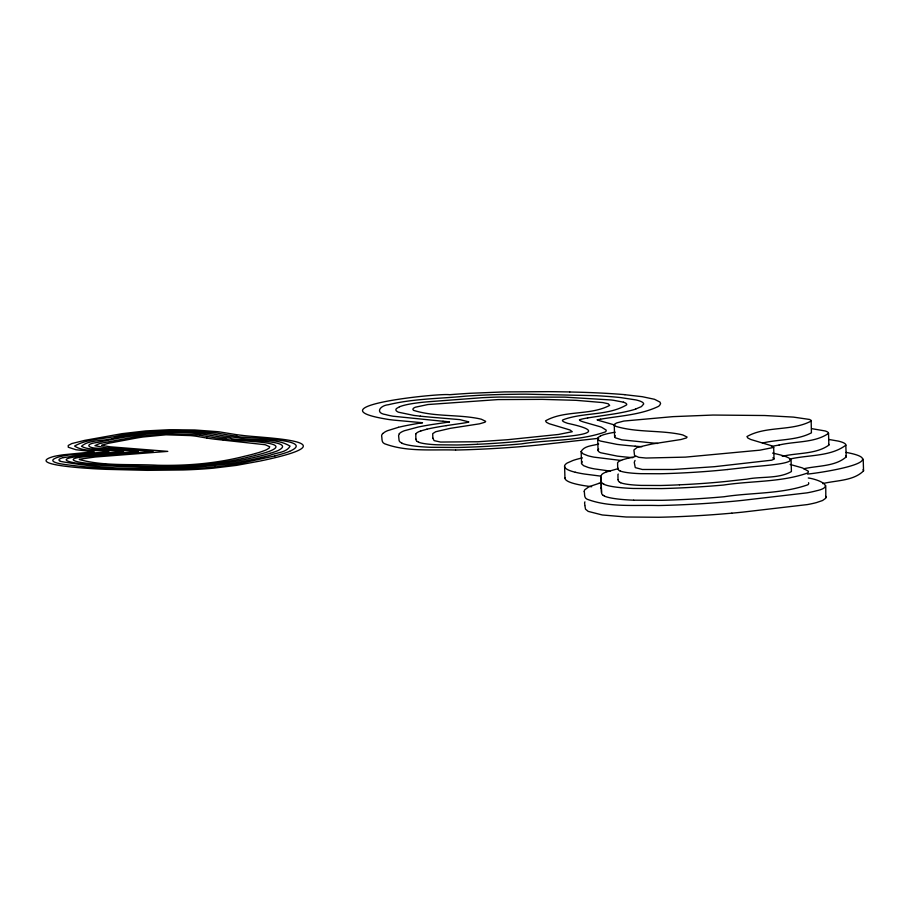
<?xml version="1.0" encoding="UTF-8"?>
<svg xmlns="http://www.w3.org/2000/svg" width="909" height="909" viewBox="0 0 909 909"><rect width="100%" height="100%" fill="white"/><g stroke="black" fill="none" stroke-linecap="round" stroke-linejoin="round"><path stroke-width="1.36" d="M811.158 420.492L811.078 421.106C791.591 431.468 766.014 425.673 746.948 436.559L747.868 438.047L750.641 439.445L771.377 445.683L773.673 447.433L759.867 450.171L685.454 457.125L646.004 458.034L638.754 457.341L634.527 455.398L633.914 449.978L637.107 447.444L651.742 444.046L680.955 439.524L686.454 437.922L687.079 437.047L682.886 434.991A56.517 8.351 -1.7 0 0 677.773 433.888C657.014 430.218 635.096 432.434 614.916 426.048L614.257 425.037L614.825 423.992L616.62 422.958L623.858 421.049L673.001 416.64L712.997 415.049L764.742 415.515L793.421 417.106L809.635 419.469L811.158 420.492L811.419 432.832C796.614 440.604 778.502 439.127 762.435 443.069M773.673 447.001L774.025 459.159L771.65 460.193L714.542 466.681L673.399 469.476L642.345 469.487L635.266 467.612L634.255 462.34L635.039 460.454M584.987 506.108L585.498 509.165L588.191 511.381L602.258 514.971L626.165 517.005L658.548 517.266A127.726 18.873 -1.7 0 0 672.808 516.869L675.83 516.766A173.608 25.657 -1.7 0 0 724.655 513.778L731.825 513.176M603.156 495.337A89.173 13.18 -1.7 0 1 601.667 493.428L600.758 476.725L601.701 474.6A72.379 10.703 -1.7 0 1 605.689 472.203M601.099 488.451L601.292 487.463M610.28 471.101L594.338 468.874A77.856 11.51 -1.7 0 1 588.293 467.487L583.635 465.692L581.612 463.829L581.124 451.523C584.26 445.66 592.895 445.785 598.679 443.99M581.476 463.249L582.135 461.67M808.26 477.975C817.134 479.157 836.882 486.429 816.089 490.871A69.414 10.26 -1.7 0 1 806.999 492.86L742.494 500.37A162.291 23.986 -1.7 0 1 731.472 501.45L724.348 502.063A173.608 25.657 -1.7 0 1 675.478 505.04L672.455 505.143A127.726 18.873 -1.7 0 1 658.196 505.54C634.63 504.802 609.496 507.688 587.021 499.177C583.839 497.734 584.896 494.144 584.237 491.462M825.747 485.542L825.826 498.177L822.554 500.518L816.43 502.597A69.414 10.26 -1.7 0 1 807.351 504.586L742.846 512.108A162.291 23.986 -1.7 0 1 731.813 513.176M772.593 453.102C820.736 463.374 757.311 465.726 746.459 467.419A103.728 15.328 -1.7 0 0 742.994 467.794L727.416 469.533M791.069 459.818L791.421 471.544C778.638 478.963 761.219 476.271 746.812 479.157A103.728 15.328 -1.7 0 0 743.346 479.52L727.768 481.27A140.565 20.771 -1.7 0 1 679.455 484.815M790.262 458.988C808.51 454.795 830.712 456.659 845.836 445.194L846.188 456.92C835.212 466.601 817.725 465.567 803.795 468.76M846.109 452.398C895.888 461.511 818.145 473.237 807.419 474.066M863.198 459.125L863.55 470.862C853.483 481.054 836.132 480.282 822.679 483.611M415.777 434.025L415.879 439.149M101.706 445.296L108.171 443.342L136.373 438.07A106.796 15.783 -1.7 0 1 143.065 436.99L165.995 434.809L190.56 435.604A40.791 6.033 -1.7 0 1 196.014 436.206L206.979 438.081M657.582 443.478L621.801 439.842L615.268 437.774L614.609 436.763L615.177 435.729M399.324 433.684L398.585 435.581L399.108 440.558A93.241 13.783 -1.7 0 0 400.176 442.092L401.971 443.183M79.401 459.25L95.229 457L167.79 451.375L110.205 446.808L101.717 445.421M382.859 433.479L384.984 431.934A85.73 12.669 -1.7 0 1 387.586 430.673L398.381 427.332M468.658 422.037L468.34 422.174A7.283 1.079 -1.7 0 1 468.078 422.242A26.906 3.977 -1.7 0 1 463.442 423.094L446.137 425.639M600.485 435.922L598.327 437.331A56.812 8.397 -1.7 0 0 598.258 439.751L598.645 440.081A52.767 7.795 -1.7 0 0 600.338 441.024L616.938 444.376A128.192 18.953 -1.7 0 0 622.154 444.978A184.288 27.236 -1.7 0 0 635.186 446.194M399.46 406.766L396.517 408.527A56.812 8.397 -1.7 0 0 396.449 410.948L396.835 411.277A52.767 7.795 -1.7 0 0 398.528 412.22L413.777 415.402A125.522 18.555 -1.7 0 0 420.344 416.163M289.517 451.398C320.15 437.911 235.306 438.377 237.317 436.195A94.695 13.999 -1.7 0 1 231.068 435.422L230.363 435.309A49.825 7.363 -1.7 0 1 228.364 434.991L217.285 433.104A117.772 17.407 -1.7 0 0 215.569 432.866L214.501 432.718A42.564 6.295 -1.7 0 0 212.456 432.479C181.948 429.355 150.996 430.162 120.727 435.195C105.762 439.24 88.003 438.308 74.595 446.058C84.014 452.364 98.036 449.262 108.898 451.693L75.424 454.5A71.197 10.522 -1.7 0 0 72.436 454.83C64.721 454.727 39.496 460.261 61.869 464.044C103.649 470.158 146.133 469.669 188.254 468.771A74.174 10.965 -1.7 0 0 213.956 467.021L214.888 466.908M605.712 472.203L617.961 468.692M635.55 409.084L641.424 406.596L643.663 404.05A58.983 8.715 -1.7 0 0 636.016 399.937L620.495 397.563A116.409 17.203 -1.7 0 0 615.302 397.051L613.268 396.869A148.633 21.975 -1.7 0 0 596.19 395.676L526.106 394.176A227.966 33.69 -1.7 0 0 519.266 394.211L502.325 394.461A125.624 18.566 -1.7 0 0 465.681 396.142C439.933 398.721 413.663 398.562 388.416 404.721C380.087 405.482 374.644 413.038 385.768 414.606A78.401 11.59 -1.7 0 0 392.995 416.22L441.183 421.083A86.537 12.794 -1.7 0 1 443.081 421.242M420.969 430.889L426.946 429.207M622.779 459.693L628.755 458.022M269.962 453.375L264.474 454.92A245.01 36.212 -1.7 0 1 253.225 457.659C196.651 471.18 137.657 468.453 80.174 463.715C41.712 458.193 94.434 454.67 100.422 454.443L138.35 451.534L103.728 448.785A96.615 14.283 -1.7 0 1 100.967 448.546L99.854 448.444A64.494 9.533 -1.7 0 1 98.104 448.262C87.662 448.194 84.264 443.978 97.24 442.478A102.797 15.192 -1.7 0 1 99.467 442.013C133.805 434.536 169.21 429.957 204.298 434.343A45.87 6.783 -1.7 0 1 205.957 434.559L218.012 436.593A73.811 10.908 -1.7 0 0 222.875 437.309A128.01 18.919 -1.7 0 0 231 438.252C229.25 440.695 300.845 439.115 278.063 450.557A137.134 20.271 -1.7 0 1 269.916 453.375M255.224 453.58L258.951 452.489A140.747 20.805 -1.7 0 0 261.36 451.716L264.496 450.58A92.911 13.737 -1.7 0 0 266.757 449.603L269.166 448.08L269.7 446.739L265.235 444.74L223.25 440.138M599.156 483.315L589.066 486.679L584.805 489.769A116.682 17.248 -1.7 0 0 584.248 491.462M63.357 457.659L81.083 455.034L123.624 451.614L102.172 449.91C95.377 448.796 87.582 449.773 81.48 446.285C89.65 438.854 106.092 441.763 116.091 437.411C146.11 431.57 176.982 430.139 207.411 433.298A39.303 5.806 -1.7 0 1 209.445 433.536L210.411 433.661A104.49 15.442 -1.7 0 1 212.57 433.979L223.114 435.786A55.04 8.136 -1.7 0 0 225.318 436.127L226.409 436.286A104.012 15.373 -1.7 0 0 232.602 437.059L235.056 437.32A177.516 26.236 -1.7 0 0 238.158 437.638C254.622 441.501 275.313 437.093 290.051 446.137C286.63 452.739 276.177 452.568 269.95 455.352C256.917 458.704 243.726 461.465 230.454 463.67C174.278 470.407 116.125 471.476 60.449 461.386M274.995 455.898L241.124 463.238M587.509 417.947L614.564 413.845A100.365 14.839 -1.7 0 0 635.721 409.095M779.07 445.035C795.159 441.138 814.691 443.001 828.519 433.388A41.507 6.136 -1.7 0 0 825.19 430.968L811.635 428.639M600.542 419.197C619.847 415.833 640.209 415.004 658.161 406.539A88.889 13.135 -1.7 0 0 659.582 405.448L660.604 403.619L659.979 402.085L654.503 399.29L642.277 396.699L624.847 394.699M782.251 456.318C797.409 452.693 815.952 454.386 828.872 445.126A41.507 6.136 -1.7 0 0 828.508 444.206M598.701 438.297L539.889 444.865A162.291 23.986 -1.7 0 1 528.868 445.933L521.743 446.558A173.608 25.657 -1.7 0 1 472.873 449.523L469.862 449.637A127.726 18.873 -1.7 0 1 455.591 450.023M449.364 421.992L432.457 424.469A125.499 18.555 -1.7 0 0 418.435 426.98L404.278 430.764A72.788 10.76 -1.7 0 0 399.335 433.684M455.591 450.023C432.036 449.285 406.891 452.171 384.427 443.672C381.235 442.217 382.291 438.638 381.632 435.945A113.205 16.737 -1.7 0 1 382.814 433.479M569.773 391.949L555.535 391.722A286.846 42.393 -1.7 0 0 548.411 391.654L504.609 391.893L469.646 393.313A192.458 28.452 -1.7 0 0 449.432 394.722C440.513 392.893 306.81 406.653 389.302 419.583A147.997 21.873 -1.7 0 0 393.756 420.117L422.424 422.73M633.675 500.189L661.843 500.314A117.011 17.294 -1.7 0 0 674.296 499.927L679.341 499.711A153.337 22.668 -1.7 0 0 686.909 499.359L687.988 499.302A160.961 23.793 -1.7 0 0 723.984 496.757C751.811 492.462 781.251 494.155 807.908 484.747A50.188 7.42 -1.7 0 0 808.624 482.929L808.521 482.702M641.947 446.728L635.175 446.194M621.086 460.465L593.997 457.147A77.856 11.51 -1.7 0 1 587.941 455.75L582.976 453.784L581.124 451.523M600.338 476.077L584.339 474.021A98.422 14.544 -1.7 0 1 575.306 472.248M591.645 486.747L584.692 485.747A98.422 14.544 -1.7 0 1 575.658 483.974A89.536 13.237 -1.7 0 1 564.955 477.657M200.173 435.275L212.524 437.343A83.321 12.317 -1.7 0 0 218.49 438.206A139.634 20.634 -1.7 0 0 226.523 439.127C224.966 441.365 296.982 440.263 269.825 451.137A133.123 19.68 -1.7 0 1 266.087 452.421L264.394 452.943A172.801 25.543 -1.7 0 1 260.463 454.08L255.883 455.284A242.214 35.803 -1.7 0 1 250.373 456.625C198.946 469.76 145.258 467.056 92.82 463.772C71.345 462.215 63.937 457.966 89.127 456.466A105.285 15.567 -1.7 0 1 95.07 455.932L153.076 451.455L108.875 447.955A90.332 13.351 -1.7 0 1 104.705 447.592L94.945 445.66L99.263 443.694A60.551 8.954 -1.7 0 1 103.285 442.797L136.009 436.763A113.42 16.76 -1.7 0 1 137.85 436.479L166.29 433.798L196.264 434.843A44.995 6.647 -1.7 0 1 200.196 435.275M828.633 439.422L838.178 441.081A58.983 8.715 -1.7 0 1 845.893 445.194M236.283 434.627L219.66 431.923A51.109 7.556 -1.7 0 0 217.512 431.661L194.753 429.98L169.279 429.718L145.667 430.923L122.181 433.65L84.73 440.365L71.8 443.569L68.209 445.49L68.289 447.239L76.004 449.75L94.172 451.762L63.766 454.727A46.882 6.931 -1.7 0 0 53.995 456.409C29.872 463.056 68.027 466.601 72.89 467.101A110.671 16.362 -1.7 0 0 82.424 467.965L93.002 468.692A179.243 26.497 -1.7 0 0 106.433 469.351L147.394 470.351L183.095 469.964A81.719 12.078 -1.7 0 0 213.092 468.203L236.51 465.374L259.883 461.079A308.424 45.586 -1.7 0 0 275.45 457.602C347.636 440.047 258.588 437.843 242.26 435.366A87.594 12.953 -1.7 0 1 236.26 434.627M790.126 464.454L801.545 467.658A121.636 17.975 -1.7 0 1 802.613 467.999L808.283 471.192A50.188 7.42 -1.7 0 1 807.567 473.021C780.911 482.429 751.47 480.736 723.644 485.031A160.961 23.793 -1.7 0 1 687.647 487.565L686.568 487.622A153.337 22.668 -1.7 0 1 678.989 487.985L673.955 488.19A117.011 17.294 -1.7 0 1 661.502 488.587L633.334 488.463A53.961 7.976 -1.7 0 1 604.008 484.338M623.347 402.164L613.439 400.267A73.481 10.863 -1.7 0 0 610.859 399.949L564.932 397.153L499.348 397.04A98.967 14.624 -1.7 0 0 482.088 397.71L429.423 401.664A47.847 7.067 -1.7 0 0 399.551 406.777M614.904 425.06L599.349 420.628A106.785 15.783 -1.7 0 1 598.372 420.299L598.179 420.231A65.005 9.613 -1.7 0 1 597.088 419.81A30.826 4.556 -1.7 0 1 600.565 419.208M418.754 442.24L417.288 441.479M620.268 470.919L619.506 470.544M620.62 482.656L619.858 482.27M604.144 484.327L602.86 483.599M604.496 496.064L603.212 495.337M772.809 457.852L774.025 458.727M468.714 421.878L459.92 419.64L434.718 417.504A189.265 27.974 -1.7 0 1 420.322 416.174M863.118 469.567L863.55 470.862M79.356 459.522C104.092 466.442 132.01 463.806 157.768 465.26C186.902 465.908 216.149 463.499 244.453 456.295A214.865 31.758 -1.7 0 0 255.247 453.58M825.849 496.394L826.099 497.268M601.281 481.702L600.758 476.725M584.941 505.529L584.589 503.188A116.682 17.248 -1.7 0 1 584.93 501.87M828.519 433.241L828.872 444.967M614.257 425.037L614.609 436.763M601.156 479.338L601.451 492.439M597.713 438.74L598.054 450.466M564.603 466.408L564.955 478.134M618.029 479.679L617.938 474.566A57.994 8.567 -1.7 0 1 618.279 474.055M617.688 467.953L617.586 462.829A57.994 8.567 -1.7 0 1 622.676 459.693M582.442 457.886A80.606 11.919 -1.7 0 0 572.863 460.522L567.182 463.033A89.536 13.237 -1.7 0 0 575.272 472.248M599.02 483.304A136.714 20.203 -1.7 0 1 600.894 482.838M633.664 500.189A53.961 7.976 -1.7 0 1 604.36 496.075M845.847 455.909A58.983 8.715 -1.7 0 1 846.245 456.92M602.815 483.611A89.173 13.18 -1.7 0 1 601.315 481.702M789.853 459.113A30.656 4.534 -1.7 0 1 790.466 459.022M598.679 449.069A56.812 8.397 -1.7 0 0 598.611 451.489L598.986 451.818A52.767 7.795 -1.7 0 0 600.69 452.75L617.291 456.113A128.192 18.953 -1.7 0 0 622.506 456.704A184.288 27.236 -1.7 0 0 632.789 457.693M619.643 482.281A84.162 12.442 -1.7 0 1 618.188 479.679M620.404 482.668A37.212 5.499 -1.7 0 0 641.254 485.395L660.536 485.486A110.307 16.305 -1.7 0 0 679.455 484.827M600.61 435.922A48.018 7.102 -1.7 0 1 615.188 432.218M628.642 458.011A106.319 15.714 -1.7 0 1 634.971 456.67M619.29 470.555A84.162 12.442 -1.7 0 1 617.847 467.942M620.063 470.942A37.212 5.499 -1.7 0 0 640.902 473.669L660.184 473.748A110.307 16.305 -1.7 0 0 679.103 473.1A140.565 20.771 -1.7 0 0 727.416 469.533M771.4 446.478A49.506 7.317 -1.7 0 1 779.24 445.058M569.659 392.006A177.482 26.236 -1.7 0 1 624.972 394.665M398.29 427.332A137.85 20.373 -1.7 0 1 422.492 422.742M579.499 419.776A29.656 4.386 -1.7 0 1 587.691 417.97M579.737 419.788A5.624 0.829 -1.7 0 0 579.487 419.924L580.26 420.719A82.435 12.181 -1.7 0 0 583.578 421.981L599.372 426.514A112.216 16.589 -1.7 0 1 601.633 427.264L606.11 430.048A50.188 7.42 -1.7 0 1 605.394 431.877C578.749 441.342 549.275 439.49 521.459 443.887A160.961 23.793 -1.7 0 1 485.463 446.421L484.395 446.478A153.337 22.668 -1.7 0 1 476.816 446.842L471.771 447.046A114.932 16.987 -1.7 0 1 457.522 447.478L431.161 447.319A53.961 7.976 -1.7 0 1 401.835 443.194M443.024 421.253A32.792 4.852 -1.7 0 1 449.512 421.981M623.392 402.164A41.757 6.17 -1.7 0 1 626.631 404.869C607.757 416.049 583.419 412.107 563.035 419.799A21.896 3.238 -1.7 0 0 562.546 420.81L563.16 421.424A52.688 7.783 -1.7 0 0 563.932 421.867L564.659 422.208A87.287 12.896 -1.7 0 0 565.375 422.503L566.568 422.946A131.453 19.43 -1.7 0 0 567.727 423.344C619.211 434.4 560.887 436.422 546.366 438.445A112.614 16.646 -1.7 0 0 542.071 438.888L525.607 440.729A140.565 20.771 -1.7 0 1 477.293 444.285M477.293 444.285A108.364 16.021 -1.7 0 1 457 444.99L437.752 444.808A36.974 5.465 -1.7 0 1 418.606 442.251M417.14 441.49A88.468 13.078 -1.7 0 1 415.992 439.138M415.811 434.025A57.994 8.567 -1.7 0 1 420.878 430.889M426.844 429.207A106.319 15.714 -1.7 0 1 446.217 425.651M223.364 440.115A118.011 17.441 -1.7 0 1 206.854 438.093M60.608 461.374A29.747 4.397 -1.7 0 1 63.062 457.636M289.619 451.398A173.221 25.6 -1.7 0 1 274.893 455.886M240.942 463.215A99.672 14.737 -1.7 0 1 215.058 466.953M432.832 438.081L434.104 440.626L440.57 442.047L477.861 441.751L507.461 439.729L558.456 434.468L572.25 431.718L569.954 429.968L549.229 423.73L546.457 422.333L545.536 420.844C564.591 409.959 590.168 415.754 609.655 405.391L608.212 403.755L602.826 402.585L576.045 400.324L542.264 399.369L498.03 399.585L427.855 404.539L415.197 407.243L413.402 408.277L412.834 409.323L413.504 410.334C433.673 416.72 455.591 414.504 476.35 418.174A56.517 8.351 -1.7 0 1 481.463 419.276L485.656 421.333L485.031 422.208L479.543 423.821L450.319 428.332L435.695 431.73L432.718 433.638L432.832 438.081"/></g></svg>
